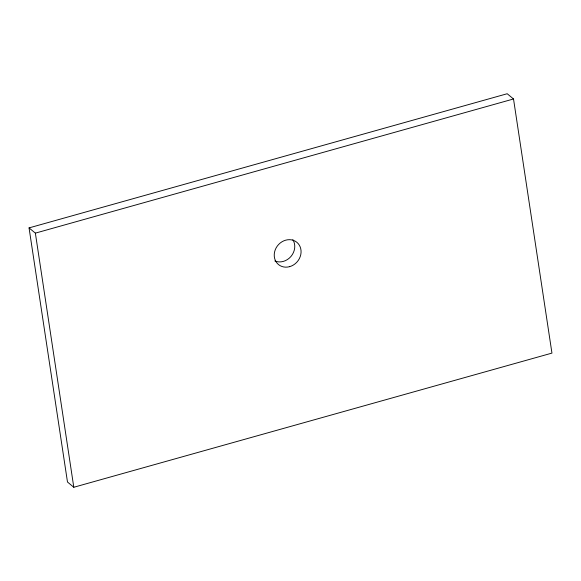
<?xml version="1.0" encoding="UTF-8"?>
<svg xmlns="http://www.w3.org/2000/svg" width="581" height="581" viewBox="0 0 581 581"><rect width="100%" height="100%" fill="white"/><g stroke="black" fill="none" stroke-linecap="round" stroke-linejoin="round"><path stroke-width="0.87" d="M29.05 227.897L507.198 93.737L513.517 98.981L551.95 353.103L73.802 487.263L67.483 482.019L29.05 227.897L35.368 233.134L73.802 487.263M35.368 233.134L513.517 98.981M292.839 239.662A14.431 12.702 -50.3 0 1 291.008 256.403A14.431 12.702 -50.3 0 1 274.835 260.942M289.658 266.65A14.431 12.702 -50.3 0 0 298.155 243.57A14.431 12.702 -50.3 0 0 275.154 250.026A14.431 12.702 -50.3 0 0 289.658 266.65"/></g></svg>
